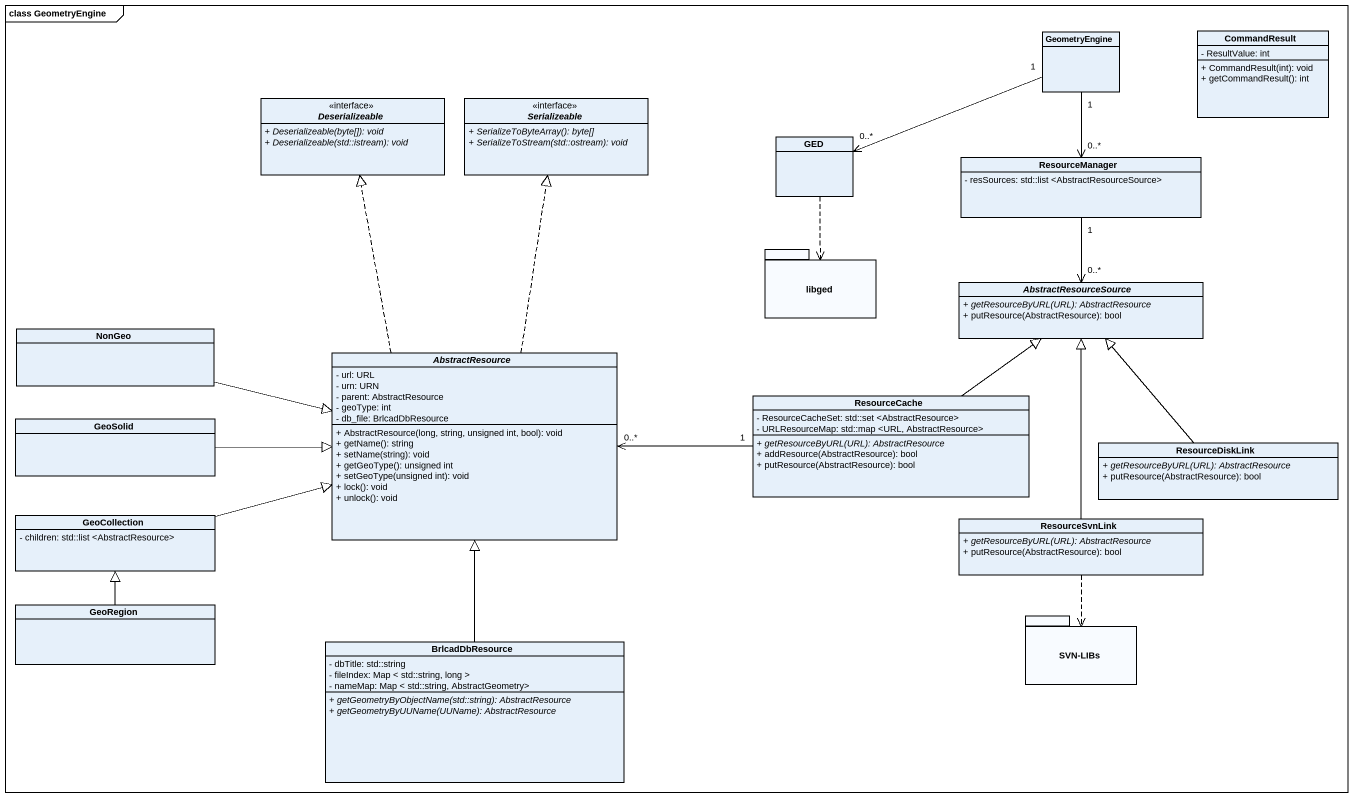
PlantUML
@startuml
mainframe class GeometryEngine
hide circle
hide empty members
skinparam classAttributeIconSize 0
class GeometryEngine
class CommandResult {
  - ResultValue: int
  + CommandResult(int): void
  + getCommandResult(): int
}
interface Deserializeable <<interface>> {
  {abstract} + Deserializeable(byte[]): void
  {abstract} + Deserializeable(std::istream): void
}
interface Serializeable <<interface>> {
  {abstract} + SerializeToByteArray(): byte[]
  {abstract} + SerializeToStream(std::ostream): void
}
class GED
class ResourceManager {
  - resSources: std::list <AbstractResourceSource>
}
package libged {
}
abstract class AbstractResourceSource {
  {abstract} + getResourceByURL(URL): AbstractResource
  + putResource(AbstractResource): bool
}
class NonGeo
abstract class AbstractResource {
  - url: URL
  - urn: URN
  - parent: AbstractResource
  - geoType: int
  - db_file: BrlcadDbResource
  + AbstractResource(long, string, unsigned int, bool): void
  + getName(): string
  + setName(string): void
  + getGeoType(): unsigned int
  + setGeoType(unsigned int): void
  + lock(): void
  + unlock(): void
}
class GeoSolid
class ResourceCache {
  - ResourceCacheSet: std::set <AbstractResource>
  - URLResourceMap: std::map <URL, AbstractResource>
  {abstract} + getResourceByURL(URL): AbstractResource
  + addResource(AbstractResource): bool
  + putResource(AbstractResource): bool
}
class ResourceDiskLink {
  {abstract} + getResourceByURL(URL): AbstractResource
  + putResource(AbstractResource): bool
}
class GeoCollection {
  - children: std::list <AbstractResource>
}
class ResourceSvnLink {
  {abstract} + getResourceByURL(URL): AbstractResource
  + putResource(AbstractResource): bool
}
class GeoRegion
package "SVN-LIBs" as SVN_LIBs {
}
class BrlcadDbResource {
  - dbTitle: std::string
  - fileIndex: Map < std::string, long >
  - nameMap: Map < std::string, AbstractGeometry>
  {abstract} + getGeometryByObjectName(std::string): AbstractResource
  {abstract} + getGeometryByUUName(UUName): AbstractResource
}
GeometryEngine "1" -left-> "0..*" GED
GeometryEngine "1" --> "0..*" ResourceManager
GED ..> libged
ResourceManager "1" --> "0..*" AbstractResourceSource
NonGeo -right-|> AbstractResource
AbstractResource .up.|> Deserializeable
AbstractResource .up.|> Serializeable
GeoSolid -right-|> AbstractResource
ResourceCache -up-|> AbstractResourceSource
ResourceCache "1" -left-> "0..*" AbstractResource
ResourceDiskLink -up-|> AbstractResourceSource
GeoCollection -right-|> AbstractResource
ResourceSvnLink -up-|> AbstractResourceSource
ResourceSvnLink ..> SVN_LIBs
GeoRegion -up-|> GeoCollection
BrlcadDbResource -up-|> AbstractResource
@enduml
